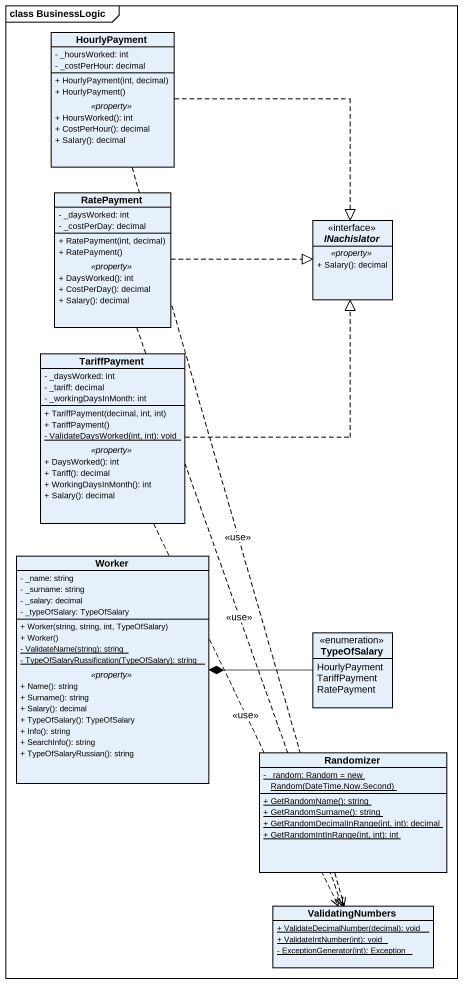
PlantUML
@startuml
mainframe class BusinessLogic
hide circle
hide empty members
skinparam classAttributeIconSize 0
class HourlyPayment {
  - _hoursWorked: int
  - _costPerHour: decimal
  --
  + HourlyPayment(int, decimal)
  + HourlyPayment()
  .. <<property>> ..
  + HoursWorked(): int
  + CostPerHour(): decimal
  + Salary(): decimal
}
class RatePayment {
  - _daysWorked: int
  - _costPerDay: decimal
  --
  + RatePayment(int, decimal)
  + RatePayment()
  .. <<property>> ..
  + DaysWorked(): int
  + CostPerDay(): decimal
  + Salary(): decimal
}
interface INachislator {
  .. <<property>> ..
  + Salary(): decimal
}
class TariffPayment {
  - _daysWorked: int
  - _tariff: decimal
  - _workingDaysInMonth: int
  --
  + TariffPayment(decimal, int, int)
  + TariffPayment()
  {static} - ValidateDaysWorked(int, int): void
  .. <<property>> ..
  + DaysWorked(): int
  + Tariff(): decimal
  + WorkingDaysInMonth(): int
  + Salary(): decimal
}
class Worker {
  - _name: string
  - _surname: string
  - _salary: decimal
  - _typeOfSalary: TypeOfSalary
  --
  + Worker(string, string, int, TypeOfSalary)
  + Worker()
  {static} - ValidateName(string): string
  {static} - TypeOfSalaryRussification(TypeOfSalary): string
  .. <<property>> ..
  + Name(): string
  + Surname(): string
  + Salary(): decimal
  + TypeOfSalary(): TypeOfSalary
  + Info(): string
  + SearchInfo(): string
  + TypeOfSalaryRussian(): string
}
enum TypeOfSalary {
  HourlyPayment
  TariffPayment
  RatePayment
}
class Randomizer {
  {static} {field} - _random: Random = new Random(DateTime.Now.Second)
  {static} + GetRandomName(): string
  {static} + GetRandomSurname(): string
  {static} + GetRandomDecimalInRange(int, int): decimal
  {static} + GetRandomIntInRange(int, int): int
}
class ValidatingNumbers {
  {static} + ValidateDecimalNumber(decimal): void
  {static} + ValidateIntNumber(int): void
  {static} - ExceptionGenerator(int): Exception
}
HourlyPayment ..|> INachislator
HourlyPayment ..> ValidatingNumbers : <<use>>
RatePayment .right.|> INachislator
RatePayment ..> ValidatingNumbers : <<use>>
TariffPayment .up.|> INachislator
TariffPayment ..> ValidatingNumbers : <<use>>
TypeOfSalary -left-* Worker
@enduml
